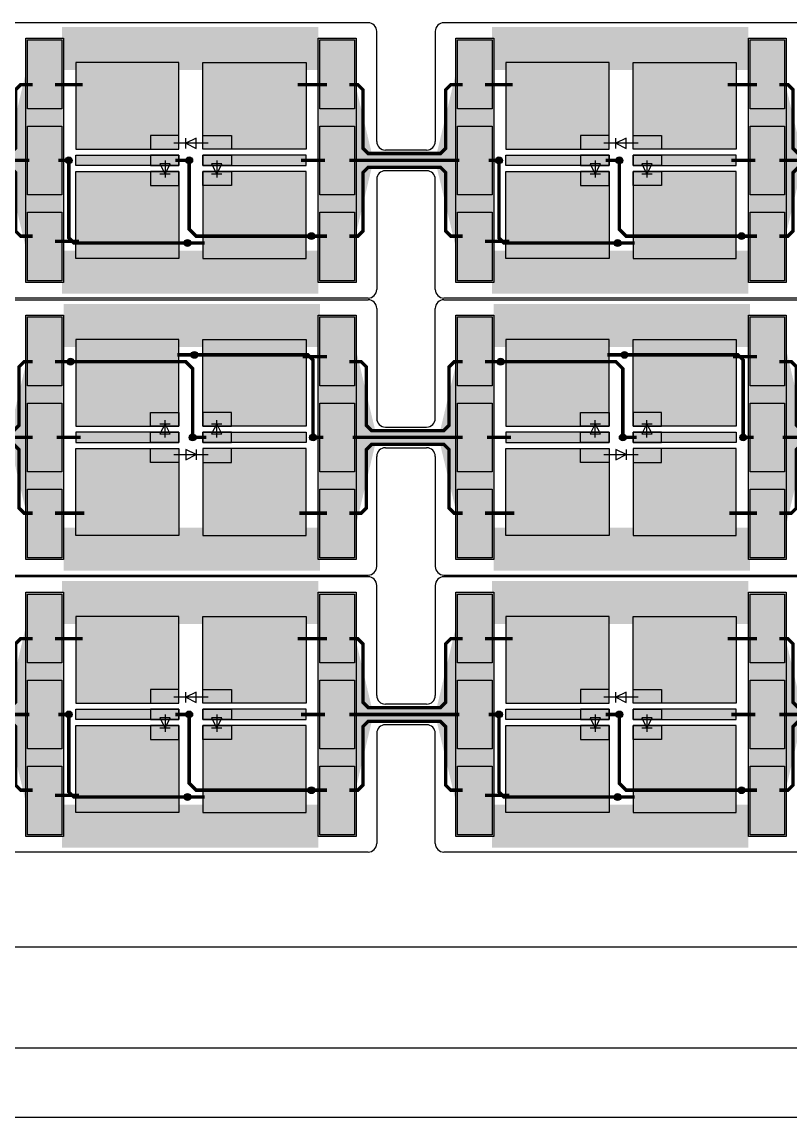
# Model space of a CAD drawing. Extents: x 1822 to 2392, y 725 to 1125.
# Drawn here: x 2167.9 to 2212.5, y 725.2 to 788.9 of the extents above; entities that cross this region are included whole.
import ezdxf

# ---------------------------------------------------------------- set-up
doc = ezdxf.new("R2010")
doc.units = 0
doc.header["$LTSCALE"] = 0.2
doc.layers.get('0').update_dxf_attribs({"linetype": 'CONTINUOUS'})
for name, color, linetype in [('BS', 1, 'CONTINUOUS'), ('Durchsteiger', 3, 'CONTINUOUS'), ('LED', 7, 'CONTINUOUS'), ('LS', 5, 'CONTINUOUS'), ('Rand', 6, 'CONTINUOUS')]:
    doc.layers.add(name, color=color, linetype=linetype)

# ---------------------------------------------------------------- blocks, each defined once
blk = doc.blocks.new('A2Q')
blk.add_line((570, 4), (4, 4))
blk.add_lwpolyline([(0, 0), (570, 0), (570, 400), (0, 400)], close=True)

msp = doc.modelspace()

# ---------------------------------------------------------------- hatches: boundary and pattern name
at = {"layer": 'BS'}
h = msp.add_hatch(color=256, dxfattribs=at)
h.paths.add_polyline_path([(2168.2, 773.8), (2170.2, 773.8), (2170.2, 777.8), (2168.2, 777.8)])
h.paths.add_polyline_path([(2168.2, 778.8), (2170.2, 778.8), (2170.2, 782.8), (2168.2, 782.8)])
h.paths.add_polyline_path([(2168.2, 783.8), (2170.2, 783.8), (2170.2, 787.8), (2168.2, 787.8)])
h = msp.add_hatch(color=256, dxfattribs=at)
h.paths.add_polyline_path([(2185.2, 773.8), (2187.2, 773.8), (2187.2, 777.8), (2185.2, 777.8)])
h.paths.add_polyline_path([(2185.2, 778.8), (2187.2, 778.8), (2187.2, 782.8), (2185.2, 782.8)])
h.paths.add_polyline_path([(2185.2, 783.8), (2187.2, 783.8), (2187.2, 787.8), (2185.2, 787.8)])
h = msp.add_hatch(color=256, dxfattribs=at)
h.paths.add_polyline_path([(2193.2, 773.8), (2195.2, 773.8), (2195.2, 777.8), (2193.2, 777.8)])
h.paths.add_polyline_path([(2193.2, 778.8), (2195.2, 778.8), (2195.2, 782.8), (2193.2, 782.8)])
h.paths.add_polyline_path([(2193.2, 783.8), (2195.2, 783.8), (2195.2, 787.8), (2193.2, 787.8)])
h = msp.add_hatch(color=256, dxfattribs=at)
h.paths.add_polyline_path([(2210.2, 773.8), (2212.2, 773.8), (2212.2, 777.8), (2210.2, 777.8)])
h.paths.add_polyline_path([(2210.2, 778.8), (2212.2, 778.8), (2212.2, 782.8), (2210.2, 782.8)])
h.paths.add_polyline_path([(2210.2, 783.8), (2212.2, 783.8), (2212.2, 787.8), (2210.2, 787.8)])
h = msp.add_hatch(color=256, dxfattribs=at)
h.paths.add_polyline_path([(2184.4, 775.1), (2184.4, 780.15), (2180.05, 780.15), (2180.05, 779.35), (2178.4, 779.35), (2178.4, 775.1)])
h.paths.add_polyline_path([(2184.4, 780.5), (2184.4, 781.1), (2180.05, 781.1), (2180.05, 780.5)])
h.paths.add_polyline_path([(2184.4, 781.45), (2184.4, 786.5), (2178.4, 786.5), (2178.4, 782.25), (2180.05, 782.25), (2180.05, 781.45)])
h.paths.add_polyline_path([(2175.35, 781.45), (2175.35, 782.25), (2177, 782.25), (2177, 786.5), (2171, 786.5), (2171, 781.45)])
h.paths.add_polyline_path([(2175.35, 780.5), (2175.35, 781.1), (2171, 781.1), (2171, 780.5)])
h.paths.add_polyline_path([(2177, 775.1), (2177, 779.35), (2175.35, 779.35), (2175.35, 780.15), (2171, 780.15), (2171, 775.1)])
h.paths.add_polyline_path([(2177, 779.35), (2177, 780.15), (2176.275, 780.15), (2176.2, 780), (2176.125, 780.15), (2175.35, 780.15), (2175.35, 779.35)], flags=17)
h.paths.add_polyline_path([(2177, 780.5), (2177, 781.1), (2175.35, 781.1), (2175.35, 780.5), (2175.95, 780.5), (2175.9, 780.6), (2176.5, 780.6), (2176.45, 780.5)])
h.paths.add_polyline_path([(2177, 781.45), (2177, 782.25), (2175.35, 782.25), (2175.35, 781.45)], flags=17)
h.paths.add_polyline_path([(2180.05, 781.45), (2180.05, 782.25), (2178.4, 782.25), (2178.4, 781.45)], flags=16)
h.paths.add_polyline_path([(2180.05, 780.5), (2180.05, 781.1), (2178.4, 781.1), (2178.4, 780.5), (2178.95, 780.5), (2178.9, 780.6), (2179.5, 780.6), (2179.45, 780.5)])
h.paths.add_polyline_path([(2180.05, 779.35), (2180.05, 780.15), (2179.275, 780.15), (2179.2, 780), (2179.125, 780.15), (2178.4, 780.15), (2178.4, 779.35)], flags=17)
h = msp.add_hatch(color=256, dxfattribs=at)
h.paths.add_polyline_path([(2209.4, 775.1), (2209.4, 780.15), (2205.05, 780.15), (2205.05, 779.35), (2203.4, 779.35), (2203.4, 775.1)])
h.paths.add_polyline_path([(2209.4, 780.5), (2209.4, 781.1), (2205.05, 781.1), (2205.05, 780.5)])
h.paths.add_polyline_path([(2209.4, 781.45), (2209.4, 786.5), (2203.4, 786.5), (2203.4, 782.25), (2205.05, 782.25), (2205.05, 781.45)])
h.paths.add_polyline_path([(2200.35, 781.45), (2200.35, 782.25), (2202, 782.25), (2202, 786.5), (2196, 786.5), (2196, 781.45)])
h.paths.add_polyline_path([(2200.35, 780.5), (2200.35, 781.1), (2196, 781.1), (2196, 780.5)])
h.paths.add_polyline_path([(2202, 775.1), (2202, 779.35), (2200.35, 779.35), (2200.35, 780.15), (2196, 780.15), (2196, 775.1)])
h.paths.add_polyline_path([(2202, 779.35), (2202, 780.15), (2201.275, 780.15), (2201.2, 780), (2201.125, 780.15), (2200.35, 780.15), (2200.35, 779.35)], flags=17)
h.paths.add_polyline_path([(2202, 780.5), (2202, 781.1), (2200.35, 781.1), (2200.35, 780.5), (2200.95, 780.5), (2200.9, 780.6), (2201.5, 780.6), (2201.45, 780.5)])
h.paths.add_polyline_path([(2202, 781.45), (2202, 782.25), (2200.35, 782.25), (2200.35, 781.45)], flags=17)
h.paths.add_polyline_path([(2205.05, 781.45), (2205.05, 782.25), (2203.4, 782.25), (2203.4, 781.45)], flags=16)
h.paths.add_polyline_path([(2205.05, 780.5), (2205.05, 781.1), (2203.4, 781.1), (2203.4, 780.5), (2203.95, 780.5), (2203.9, 780.6), (2204.5, 780.6), (2204.45, 780.5)])
h.paths.add_polyline_path([(2205.05, 779.35), (2205.05, 780.15), (2204.275, 780.15), (2204.2, 780), (2204.125, 780.15), (2203.4, 780.15), (2203.4, 779.35)], flags=17)
h = msp.add_hatch(color=256, dxfattribs=at)
h.paths.add_polyline_path([(2170.2, 771.7), (2168.2, 771.7), (2168.2, 767.7), (2170.2, 767.7)])
h.paths.add_polyline_path([(2170.2, 766.7), (2168.2, 766.7), (2168.2, 762.7), (2170.2, 762.7)])
h.paths.add_polyline_path([(2170.2, 761.7), (2168.2, 761.7), (2168.2, 757.7), (2170.2, 757.7)])
h = msp.add_hatch(color=256, dxfattribs=at)
h.paths.add_polyline_path([(2187.2, 771.7), (2185.2, 771.7), (2185.2, 767.7), (2187.2, 767.7)])
h.paths.add_polyline_path([(2187.2, 766.7), (2185.2, 766.7), (2185.2, 762.7), (2187.2, 762.7)])
h.paths.add_polyline_path([(2187.2, 761.7), (2185.2, 761.7), (2185.2, 757.7), (2187.2, 757.7)])
h = msp.add_hatch(color=256, dxfattribs=at)
h.paths.add_polyline_path([(2195.2, 771.7), (2193.2, 771.7), (2193.2, 767.7), (2195.2, 767.7)])
h.paths.add_polyline_path([(2195.2, 766.7), (2193.2, 766.7), (2193.2, 762.7), (2195.2, 762.7)])
h.paths.add_polyline_path([(2195.2, 761.7), (2193.2, 761.7), (2193.2, 757.7), (2195.2, 757.7)])
h = msp.add_hatch(color=256, dxfattribs=at)
h.paths.add_polyline_path([(2212.2, 771.7), (2210.2, 771.7), (2210.2, 767.7), (2212.2, 767.7)])
h.paths.add_polyline_path([(2212.2, 766.7), (2210.2, 766.7), (2210.2, 762.7), (2212.2, 762.7)])
h.paths.add_polyline_path([(2212.2, 761.7), (2210.2, 761.7), (2210.2, 757.7), (2212.2, 757.7)])
h = msp.add_hatch(color=256, dxfattribs=at)
h.paths.add_polyline_path([(2171, 770.4), (2171, 765.35), (2175.35, 765.35), (2175.35, 766.15), (2177, 766.15), (2177, 770.4)])
h.paths.add_polyline_path([(2171, 765), (2171, 764.4), (2175.35, 764.4), (2175.35, 765)])
h.paths.add_polyline_path([(2171, 764.05), (2171, 759), (2177, 759), (2177, 763.25), (2175.35, 763.25), (2175.35, 764.05)])
h.paths.add_polyline_path([(2180.05, 764.05), (2180.05, 763.25), (2178.4, 763.25), (2178.4, 759), (2184.4, 759), (2184.4, 764.05)])
h.paths.add_polyline_path([(2180.05, 765), (2180.05, 764.4), (2184.4, 764.4), (2184.4, 765)])
h.paths.add_polyline_path([(2178.4, 770.4), (2178.4, 766.15), (2180.05, 766.15), (2180.05, 765.35), (2184.4, 765.35), (2184.4, 770.4)])
h.paths.add_polyline_path([(2178.4, 766.15), (2178.4, 765.35), (2179.125, 765.35), (2179.2, 765.5), (2179.275, 765.35), (2180.05, 765.35), (2180.05, 766.15)], flags=17)
h.paths.add_polyline_path([(2178.4, 765), (2178.4, 764.4), (2180.05, 764.4), (2180.05, 765), (2179.45, 765), (2179.5, 764.9), (2178.9, 764.9), (2178.95, 765)])
h.paths.add_polyline_path([(2178.4, 764.05), (2178.4, 763.25), (2180.05, 763.25), (2180.05, 764.05)], flags=17)
h.paths.add_polyline_path([(2175.35, 764.05), (2175.35, 763.25), (2177, 763.25), (2177, 764.05)], flags=16)
h.paths.add_polyline_path([(2175.35, 765), (2175.35, 764.4), (2177, 764.4), (2177, 765), (2176.45, 765), (2176.5, 764.9), (2175.9, 764.9), (2175.95, 765)])
h.paths.add_polyline_path([(2175.35, 766.15), (2175.35, 765.35), (2176.125, 765.35), (2176.2, 765.5), (2176.275, 765.35), (2177, 765.35), (2177, 766.15)], flags=17)
h = msp.add_hatch(color=256, dxfattribs=at)
h.paths.add_polyline_path([(2196, 770.4), (2196, 765.35), (2200.35, 765.35), (2200.35, 766.15), (2202, 766.15), (2202, 770.4)])
h.paths.add_polyline_path([(2196, 765), (2196, 764.4), (2200.35, 764.4), (2200.35, 765)])
h.paths.add_polyline_path([(2196, 764.05), (2196, 759), (2202, 759), (2202, 763.25), (2200.35, 763.25), (2200.35, 764.05)])
h.paths.add_polyline_path([(2205.05, 764.05), (2205.05, 763.25), (2203.4, 763.25), (2203.4, 759), (2209.4, 759), (2209.4, 764.05)])
h.paths.add_polyline_path([(2205.05, 765), (2205.05, 764.4), (2209.4, 764.4), (2209.4, 765)])
h.paths.add_polyline_path([(2203.4, 770.4), (2203.4, 766.15), (2205.05, 766.15), (2205.05, 765.35), (2209.4, 765.35), (2209.4, 770.4)])
h.paths.add_polyline_path([(2203.4, 766.15), (2203.4, 765.35), (2204.125, 765.35), (2204.2, 765.5), (2204.275, 765.35), (2205.05, 765.35), (2205.05, 766.15)], flags=17)
h.paths.add_polyline_path([(2203.4, 765), (2203.4, 764.4), (2205.05, 764.4), (2205.05, 765), (2204.45, 765), (2204.5, 764.9), (2203.9, 764.9), (2203.95, 765)])
h.paths.add_polyline_path([(2203.4, 764.05), (2203.4, 763.25), (2205.05, 763.25), (2205.05, 764.05)], flags=17)
h.paths.add_polyline_path([(2200.35, 764.05), (2200.35, 763.25), (2202, 763.25), (2202, 764.05)], flags=16)
h.paths.add_polyline_path([(2200.35, 765), (2200.35, 764.4), (2202, 764.4), (2202, 765), (2201.45, 765), (2201.5, 764.9), (2200.9, 764.9), (2200.95, 765)])
h.paths.add_polyline_path([(2200.35, 766.15), (2200.35, 765.35), (2201.125, 765.35), (2201.2, 765.5), (2201.275, 765.35), (2202, 765.35), (2202, 766.15)], flags=17)
h = msp.add_hatch(color=256, dxfattribs=at)
h.paths.add_polyline_path([(2168.2, 741.6), (2170.2, 741.6), (2170.2, 745.6), (2168.2, 745.6)])
h.paths.add_polyline_path([(2168.2, 746.6), (2170.2, 746.6), (2170.2, 750.6), (2168.2, 750.6)])
h.paths.add_polyline_path([(2168.2, 751.6), (2170.2, 751.6), (2170.2, 755.6), (2168.2, 755.6)])
h = msp.add_hatch(color=256, dxfattribs=at)
h.paths.add_polyline_path([(2185.2, 741.6), (2187.2, 741.6), (2187.2, 745.6), (2185.2, 745.6)])
h.paths.add_polyline_path([(2185.2, 746.6), (2187.2, 746.6), (2187.2, 750.6), (2185.2, 750.6)])
h.paths.add_polyline_path([(2185.2, 751.6), (2187.2, 751.6), (2187.2, 755.6), (2185.2, 755.6)])
h = msp.add_hatch(color=256, dxfattribs=at)
h.paths.add_polyline_path([(2193.2, 741.6), (2195.2, 741.6), (2195.2, 745.6), (2193.2, 745.6)])
h.paths.add_polyline_path([(2193.2, 746.6), (2195.2, 746.6), (2195.2, 750.6), (2193.2, 750.6)])
h.paths.add_polyline_path([(2193.2, 751.6), (2195.2, 751.6), (2195.2, 755.6), (2193.2, 755.6)])
h = msp.add_hatch(color=256, dxfattribs=at)
h.paths.add_polyline_path([(2210.2, 741.6), (2212.2, 741.6), (2212.2, 745.6), (2210.2, 745.6)])
h.paths.add_polyline_path([(2210.2, 746.6), (2212.2, 746.6), (2212.2, 750.6), (2210.2, 750.6)])
h.paths.add_polyline_path([(2210.2, 751.6), (2212.2, 751.6), (2212.2, 755.6), (2210.2, 755.6)])
h = msp.add_hatch(color=256, dxfattribs=at)
h.paths.add_polyline_path([(2184.4, 742.9), (2184.4, 747.95), (2180.05, 747.95), (2180.05, 747.15), (2178.4, 747.15), (2178.4, 742.9)])
h.paths.add_polyline_path([(2184.4, 748.3), (2184.4, 748.9), (2180.05, 748.9), (2180.05, 748.3)])
h.paths.add_polyline_path([(2184.4, 749.25), (2184.4, 754.3), (2178.4, 754.3), (2178.4, 750.05), (2180.05, 750.05), (2180.05, 749.25)])
h.paths.add_polyline_path([(2175.35, 749.25), (2175.35, 750.05), (2177, 750.05), (2177, 754.3), (2171, 754.3), (2171, 749.25)])
h.paths.add_polyline_path([(2175.35, 748.3), (2175.35, 748.9), (2171, 748.9), (2171, 748.3)])
h.paths.add_polyline_path([(2177, 742.9), (2177, 747.15), (2175.35, 747.15), (2175.35, 747.95), (2171, 747.95), (2171, 742.9)])
h.paths.add_polyline_path([(2177, 747.15), (2177, 747.95), (2176.275, 747.95), (2176.2, 747.8), (2176.125, 747.95), (2175.35, 747.95), (2175.35, 747.15)], flags=17)
h.paths.add_polyline_path([(2177, 748.3), (2177, 748.9), (2175.35, 748.9), (2175.35, 748.3), (2175.95, 748.3), (2175.9, 748.4), (2176.5, 748.4), (2176.45, 748.3)])
h.paths.add_polyline_path([(2177, 749.25), (2177, 750.05), (2175.35, 750.05), (2175.35, 749.25)], flags=17)
h.paths.add_polyline_path([(2180.05, 749.25), (2180.05, 750.05), (2178.4, 750.05), (2178.4, 749.25)], flags=16)
h.paths.add_polyline_path([(2180.05, 748.3), (2180.05, 748.9), (2178.4, 748.9), (2178.4, 748.3), (2178.95, 748.3), (2178.9, 748.4), (2179.5, 748.4), (2179.45, 748.3)])
h.paths.add_polyline_path([(2180.05, 747.15), (2180.05, 747.95), (2179.275, 747.95), (2179.2, 747.8), (2179.125, 747.95), (2178.4, 747.95), (2178.4, 747.15)], flags=17)
h = msp.add_hatch(color=256, dxfattribs=at)
h.paths.add_polyline_path([(2209.4, 742.9), (2209.4, 747.95), (2205.05, 747.95), (2205.05, 747.15), (2203.4, 747.15), (2203.4, 742.9)])
h.paths.add_polyline_path([(2209.4, 748.3), (2209.4, 748.9), (2205.05, 748.9), (2205.05, 748.3)])
h.paths.add_polyline_path([(2209.4, 749.25), (2209.4, 754.3), (2203.4, 754.3), (2203.4, 750.05), (2205.05, 750.05), (2205.05, 749.25)])
h.paths.add_polyline_path([(2200.35, 749.25), (2200.35, 750.05), (2202, 750.05), (2202, 754.3), (2196, 754.3), (2196, 749.25)])
h.paths.add_polyline_path([(2200.35, 748.3), (2200.35, 748.9), (2196, 748.9), (2196, 748.3)])
h.paths.add_polyline_path([(2202, 742.9), (2202, 747.15), (2200.35, 747.15), (2200.35, 747.95), (2196, 747.95), (2196, 742.9)])
h.paths.add_polyline_path([(2202, 747.15), (2202, 747.95), (2201.275, 747.95), (2201.2, 747.8), (2201.125, 747.95), (2200.35, 747.95), (2200.35, 747.15)], flags=17)
h.paths.add_polyline_path([(2202, 748.3), (2202, 748.9), (2200.35, 748.9), (2200.35, 748.3), (2200.95, 748.3), (2200.9, 748.4), (2201.5, 748.4), (2201.45, 748.3)])
h.paths.add_polyline_path([(2202, 749.25), (2202, 750.05), (2200.35, 750.05), (2200.35, 749.25)], flags=17)
h.paths.add_polyline_path([(2205.05, 749.25), (2205.05, 750.05), (2203.4, 750.05), (2203.4, 749.25)], flags=16)
h.paths.add_polyline_path([(2205.05, 748.3), (2205.05, 748.9), (2203.4, 748.9), (2203.4, 748.3), (2203.95, 748.3), (2203.9, 748.4), (2204.5, 748.4), (2204.45, 748.3)])
h.paths.add_polyline_path([(2205.05, 747.15), (2205.05, 747.95), (2204.275, 747.95), (2204.2, 747.8), (2204.125, 747.95), (2203.4, 747.95), (2203.4, 747.15)], flags=17)
at = {"layer": 'Durchsteiger'}
for points in [[(2170.6, 780.6, 1), (2170.6, 781, 1)], [(2177.6, 780.6, 1), (2177.6, 781, 1)], [(2195.6, 780.6, 1), (2195.6, 781, 1)], [(2202.6, 780.6, 1), (2202.6, 781, 1)], [(2184.7, 776.2, 1), (2184.7, 776.6, 1)], [(2209.7, 776.2, 1), (2209.7, 776.6, 1)], [(2177.5, 775.8, 1), (2177.5, 776.2, 1)], [(2202.5, 775.8, 1), (2202.5, 776.2, 1)], [(2177.9, 769.7, 1), (2177.9, 769.3, 1)], [(2202.9, 769.7, 1), (2202.9, 769.3, 1)], [(2170.7, 769.3, 1), (2170.7, 768.9, 1)], [(2195.7, 769.3, 1), (2195.7, 768.9, 1)], [(2177.8, 764.9, 1), (2177.8, 764.5, 1)], [(2184.8, 764.9, 1), (2184.8, 764.5, 1)], [(2202.8, 764.9, 1), (2202.8, 764.5, 1)], [(2209.8, 764.9, 1), (2209.8, 764.5, 1)], [(2170.6, 748.4, 1), (2170.6, 748.8, 1)], [(2177.6, 748.4, 1), (2177.6, 748.8, 1)], [(2195.6, 748.4, 1), (2195.6, 748.8, 1)], [(2202.6, 748.4, 1), (2202.6, 748.8, 1)], [(2184.7, 744, 1), (2184.7, 744.4, 1)], [(2209.7, 744, 1), (2209.7, 744.4, 1)], [(2177.5, 743.6, 1), (2177.5, 744, 1)], [(2202.5, 743.6, 1), (2202.5, 744, 1)]]:
    msp.add_hatch(color=256, dxfattribs=at).paths.add_polyline_path(points)
at = {"layer": 'LS'}
for points in [[(2170.3, 787.9), (2168.1, 787.9), (2168.1, 773.7), (2170.3, 773.7)], [(2187.3, 787.9), (2185.1, 787.9), (2185.1, 773.7), (2187.3, 773.7)], [(2195.3, 787.9), (2193.1, 787.9), (2193.1, 773.7), (2195.3, 773.7)], [(2212.3, 787.9), (2210.1, 787.9), (2210.1, 773.7), (2212.3, 773.7)], [(2170.3, 771.8), (2168.1, 771.8), (2168.1, 757.6), (2170.3, 757.6)], [(2187.3, 771.8), (2185.1, 771.8), (2185.1, 757.6), (2187.3, 757.6)], [(2195.3, 771.8), (2193.1, 771.8), (2193.1, 757.6), (2195.3, 757.6)], [(2212.3, 771.8), (2210.1, 771.8), (2210.1, 757.6), (2212.3, 757.6)], [(2170.3, 755.7), (2168.1, 755.7), (2168.1, 741.5), (2170.3, 741.5)], [(2187.3, 755.7), (2185.1, 755.7), (2185.1, 741.5), (2187.3, 741.5)], [(2195.3, 755.7), (2193.1, 755.7), (2193.1, 741.5), (2195.3, 741.5)], [(2212.3, 755.7), (2210.1, 755.7), (2210.1, 741.5), (2212.3, 741.5)]]:
    msp.add_hatch(color=256, dxfattribs=at).paths.add_polyline_path(points)

# ---------------------------------------------------------------- linework, layer by layer
at = {"layer": 'BS'}
for p, q in [((2177.8, 780.8), (2177.6, 780.8)), ((2177.7, 780.9), (2177.7, 780.7)), ((2202.8, 780.8), (2202.6, 780.8)), ((2202.7, 780.9), (2202.7, 780.7)), ((2177.6, 764.7), (2177.8, 764.7)), ((2177.7, 764.6), (2177.7, 764.8)), ((2202.6, 764.7), (2202.8, 764.7)), ((2202.7, 764.6), (2202.7, 764.8)), ((2177.8, 748.6), (2177.6, 748.6)), ((2177.7, 748.7), (2177.7, 748.5)), ((2202.8, 748.6), (2202.6, 748.6)), ((2202.7, 748.7), (2202.7, 748.5))]:
    msp.add_line(p, q, dxfattribs=at)
for points in [[(2170.2, 787.8), (2170.2, 783.8), (2168.2, 783.8), (2168.2, 787.8)], [(2187.2, 787.8), (2187.2, 783.8), (2185.2, 783.8), (2185.2, 787.8)], [(2195.2, 787.8), (2195.2, 783.8), (2193.2, 783.8), (2193.2, 787.8)], [(2212.2, 787.8), (2212.2, 783.8), (2210.2, 783.8), (2210.2, 787.8)], [(2177, 781.45), (2177, 786.5), (2171, 786.5), (2171, 781.45)], [(2178.4, 781.45), (2178.4, 786.5), (2184.4, 786.5), (2184.4, 781.45)], [(2202, 781.45), (2202, 786.5), (2196, 786.5), (2196, 781.45)], [(2203.4, 781.45), (2203.4, 786.5), (2209.4, 786.5), (2209.4, 781.45)], [(2170.2, 782.8), (2170.2, 778.8), (2168.2, 778.8), (2168.2, 782.8)], [(2187.2, 782.8), (2187.2, 778.8), (2185.2, 778.8), (2185.2, 782.8)], [(2195.2, 782.8), (2195.2, 778.8), (2193.2, 778.8), (2193.2, 782.8)], [(2212.2, 782.8), (2212.2, 778.8), (2210.2, 778.8), (2210.2, 782.8)], [(2175.35, 782.25), (2175.35, 781.45), (2177, 781.45), (2177, 782.25)], [(2180.05, 782.25), (2180.05, 781.45), (2178.4, 781.45), (2178.4, 782.25)], [(2200.35, 782.25), (2200.35, 781.45), (2202, 781.45), (2202, 782.25)], [(2205.05, 782.25), (2205.05, 781.45), (2203.4, 781.45), (2203.4, 782.25)], [(2177, 781.1), (2177, 780.5), (2171, 780.5), (2171, 781.1)], [(2175.35, 781.1), (2175.35, 780.5), (2177, 780.5), (2177, 781.1)], [(2180.05, 781.1), (2180.05, 780.5), (2178.4, 780.5), (2178.4, 781.1)], [(2178.4, 781.1), (2178.4, 780.5), (2184.4, 780.5), (2184.4, 781.1)], [(2202, 781.1), (2202, 780.5), (2196, 780.5), (2196, 781.1)], [(2200.35, 781.1), (2200.35, 780.5), (2202, 780.5), (2202, 781.1)], [(2205.05, 781.1), (2205.05, 780.5), (2203.4, 780.5), (2203.4, 781.1)], [(2203.4, 781.1), (2203.4, 780.5), (2209.4, 780.5), (2209.4, 781.1)], [(2177, 780.15), (2177, 775.1), (2171, 775.1), (2171, 780.15)], [(2175.35, 780.15), (2175.35, 779.35), (2177, 779.35), (2177, 780.15)], [(2180.05, 780.15), (2180.05, 779.35), (2178.4, 779.35), (2178.4, 780.15)], [(2178.4, 780.15), (2178.4, 775.1), (2184.4, 775.1), (2184.4, 780.15)], [(2202, 780.15), (2202, 775.1), (2196, 775.1), (2196, 780.15)], [(2200.35, 780.15), (2200.35, 779.35), (2202, 779.35), (2202, 780.15)], [(2205.05, 780.15), (2205.05, 779.35), (2203.4, 779.35), (2203.4, 780.15)], [(2203.4, 780.15), (2203.4, 775.1), (2209.4, 775.1), (2209.4, 780.15)], [(2170.2, 777.8), (2170.2, 773.8), (2168.2, 773.8), (2168.2, 777.8)], [(2187.2, 777.8), (2187.2, 773.8), (2185.2, 773.8), (2185.2, 777.8)], [(2195.2, 777.8), (2195.2, 773.8), (2193.2, 773.8), (2193.2, 777.8)], [(2212.2, 777.8), (2212.2, 773.8), (2210.2, 773.8), (2210.2, 777.8)], [(2168.2, 767.7), (2168.2, 771.7), (2170.2, 771.7), (2170.2, 767.7)], [(2185.2, 767.7), (2185.2, 771.7), (2187.2, 771.7), (2187.2, 767.7)], [(2193.2, 767.7), (2193.2, 771.7), (2195.2, 771.7), (2195.2, 767.7)], [(2210.2, 767.7), (2210.2, 771.7), (2212.2, 771.7), (2212.2, 767.7)], [(2177, 765.35), (2177, 770.4), (2171, 770.4), (2171, 765.35)], [(2178.4, 765.35), (2178.4, 770.4), (2184.4, 770.4), (2184.4, 765.35)], [(2202, 765.35), (2202, 770.4), (2196, 770.4), (2196, 765.35)], [(2203.4, 765.35), (2203.4, 770.4), (2209.4, 770.4), (2209.4, 765.35)], [(2168.2, 762.7), (2168.2, 766.7), (2170.2, 766.7), (2170.2, 762.7)], [(2185.2, 762.7), (2185.2, 766.7), (2187.2, 766.7), (2187.2, 762.7)], [(2193.2, 762.7), (2193.2, 766.7), (2195.2, 766.7), (2195.2, 762.7)], [(2210.2, 762.7), (2210.2, 766.7), (2212.2, 766.7), (2212.2, 762.7)], [(2175.35, 765.35), (2175.35, 766.15), (2177, 766.15), (2177, 765.35)], [(2180.05, 765.35), (2180.05, 766.15), (2178.4, 766.15), (2178.4, 765.35)], [(2200.35, 765.35), (2200.35, 766.15), (2202, 766.15), (2202, 765.35)], [(2205.05, 765.35), (2205.05, 766.15), (2203.4, 766.15), (2203.4, 765.35)], [(2177, 764.4), (2177, 765), (2171, 765), (2171, 764.4)], [(2175.35, 764.4), (2175.35, 765), (2177, 765), (2177, 764.4)], [(2180.05, 764.4), (2180.05, 765), (2178.4, 765), (2178.4, 764.4)], [(2178.4, 764.4), (2178.4, 765), (2184.4, 765), (2184.4, 764.4)], [(2202, 764.4), (2202, 765), (2196, 765), (2196, 764.4)], [(2200.35, 764.4), (2200.35, 765), (2202, 765), (2202, 764.4)], [(2205.05, 764.4), (2205.05, 765), (2203.4, 765), (2203.4, 764.4)], [(2203.4, 764.4), (2203.4, 765), (2209.4, 765), (2209.4, 764.4)], [(2177, 764.05), (2177, 759), (2171, 759), (2171, 764.05)], [(2175.35, 763.25), (2175.35, 764.05), (2177, 764.05), (2177, 763.25)], [(2180.05, 763.25), (2180.05, 764.05), (2178.4, 764.05), (2178.4, 763.25)], [(2178.4, 764.05), (2178.4, 759), (2184.4, 759), (2184.4, 764.05)], [(2202, 764.05), (2202, 759), (2196, 759), (2196, 764.05)], [(2200.35, 763.25), (2200.35, 764.05), (2202, 764.05), (2202, 763.25)], [(2205.05, 763.25), (2205.05, 764.05), (2203.4, 764.05), (2203.4, 763.25)], [(2203.4, 764.05), (2203.4, 759), (2209.4, 759), (2209.4, 764.05)], [(2168.2, 757.7), (2168.2, 761.7), (2170.2, 761.7), (2170.2, 757.7)], [(2185.2, 757.7), (2185.2, 761.7), (2187.2, 761.7), (2187.2, 757.7)], [(2193.2, 757.7), (2193.2, 761.7), (2195.2, 761.7), (2195.2, 757.7)], [(2210.2, 757.7), (2210.2, 761.7), (2212.2, 761.7), (2212.2, 757.7)], [(2170.2, 755.6), (2170.2, 751.6), (2168.2, 751.6), (2168.2, 755.6)], [(2187.2, 755.6), (2187.2, 751.6), (2185.2, 751.6), (2185.2, 755.6)], [(2195.2, 755.6), (2195.2, 751.6), (2193.2, 751.6), (2193.2, 755.6)], [(2212.2, 755.6), (2212.2, 751.6), (2210.2, 751.6), (2210.2, 755.6)], [(2177, 749.25), (2177, 754.3), (2171, 754.3), (2171, 749.25)], [(2178.4, 749.25), (2178.4, 754.3), (2184.4, 754.3), (2184.4, 749.25)], [(2202, 749.25), (2202, 754.3), (2196, 754.3), (2196, 749.25)], [(2203.4, 749.25), (2203.4, 754.3), (2209.4, 754.3), (2209.4, 749.25)], [(2170.2, 750.6), (2170.2, 746.6), (2168.2, 746.6), (2168.2, 750.6)], [(2187.2, 750.6), (2187.2, 746.6), (2185.2, 746.6), (2185.2, 750.6)], [(2195.2, 750.6), (2195.2, 746.6), (2193.2, 746.6), (2193.2, 750.6)], [(2212.2, 750.6), (2212.2, 746.6), (2210.2, 746.6), (2210.2, 750.6)], [(2175.35, 750.05), (2175.35, 749.25), (2177, 749.25), (2177, 750.05)], [(2180.05, 750.05), (2180.05, 749.25), (2178.4, 749.25), (2178.4, 750.05)], [(2200.35, 750.05), (2200.35, 749.25), (2202, 749.25), (2202, 750.05)], [(2205.05, 750.05), (2205.05, 749.25), (2203.4, 749.25), (2203.4, 750.05)], [(2177, 748.9), (2177, 748.3), (2171, 748.3), (2171, 748.9)], [(2175.35, 748.9), (2175.35, 748.3), (2177, 748.3), (2177, 748.9)], [(2180.05, 748.9), (2180.05, 748.3), (2178.4, 748.3), (2178.4, 748.9)], [(2178.4, 748.9), (2178.4, 748.3), (2184.4, 748.3), (2184.4, 748.9)], [(2202, 748.9), (2202, 748.3), (2196, 748.3), (2196, 748.9)], [(2200.35, 748.9), (2200.35, 748.3), (2202, 748.3), (2202, 748.9)], [(2205.05, 748.9), (2205.05, 748.3), (2203.4, 748.3), (2203.4, 748.9)], [(2203.4, 748.9), (2203.4, 748.3), (2209.4, 748.3), (2209.4, 748.9)], [(2177, 747.95), (2177, 742.9), (2171, 742.9), (2171, 747.95)], [(2175.35, 747.95), (2175.35, 747.15), (2177, 747.15), (2177, 747.95)], [(2180.05, 747.95), (2180.05, 747.15), (2178.4, 747.15), (2178.4, 747.95)], [(2178.4, 747.95), (2178.4, 742.9), (2184.4, 742.9), (2184.4, 747.95)], [(2202, 747.95), (2202, 742.9), (2196, 742.9), (2196, 747.95)], [(2200.35, 747.95), (2200.35, 747.15), (2202, 747.15), (2202, 747.95)], [(2205.05, 747.95), (2205.05, 747.15), (2203.4, 747.15), (2203.4, 747.95)], [(2203.4, 747.95), (2203.4, 742.9), (2209.4, 742.9), (2209.4, 747.95)], [(2170.2, 745.6), (2170.2, 741.6), (2168.2, 741.6), (2168.2, 745.6)], [(2187.2, 745.6), (2187.2, 741.6), (2185.2, 741.6), (2185.2, 745.6)], [(2195.2, 745.6), (2195.2, 741.6), (2193.2, 741.6), (2193.2, 745.6)], [(2212.2, 745.6), (2212.2, 741.6), (2210.2, 741.6), (2210.2, 745.6)]]:
    msp.add_lwpolyline(points, close=True, dxfattribs=at)
at = {"layer": 'BS', "const_width": 0.2}
for points in [[(2168.5, 785.2), (2167.8, 785.2), (2167.5, 784.9), (2167.5, 781.5), (2167.2, 781.2), (2165.3, 781.2)], [(2171.4, 785.2), (2169.8, 785.2)], [(2185.6, 785.2), (2183.9, 785.2)], [(2190.3, 781.2), (2188, 781.2), (2187.7, 781.5), (2187.7, 784.9), (2187.4, 785.2), (2186.9, 785.2)], [(2193.5, 785.2), (2192.8, 785.2), (2192.5, 784.9), (2192.5, 781.5), (2192.2, 781.2), (2190.3, 781.2)], [(2196.4, 785.2), (2194.8, 785.2)], [(2210.6, 785.2), (2208.9, 785.2)], [(2215.3, 781.2), (2213, 781.2), (2212.7, 781.5), (2212.7, 784.9), (2212.4, 785.2), (2211.9, 785.2)], [(2168.3, 780.8), (2165.3, 780.8)], [(2168.5, 776.4), (2167.8, 776.4), (2167.5, 776.7), (2167.5, 780.1), (2167.2, 780.4), (2165.3, 780.4)], [(2170.5, 780.8), (2170, 780.8)], [(2177.5, 780.8), (2176.8, 780.8)], [(2185.5, 780.8), (2184.1, 780.8)], [(2190.3, 780.8), (2186.9, 780.8)], [(2190.3, 780.4), (2188, 780.4), (2187.7, 780.1), (2187.7, 776.7), (2187.4, 776.4), (2186.9, 776.4)], [(2193.3, 780.8), (2190.3, 780.8)], [(2193.5, 776.4), (2192.8, 776.4), (2192.5, 776.7), (2192.5, 780.1), (2192.2, 780.4), (2190.3, 780.4)], [(2195.5, 780.8), (2195, 780.8)], [(2202.5, 780.8), (2201.8, 780.8)], [(2210.5, 780.8), (2209.1, 780.8)], [(2215.3, 780.8), (2211.9, 780.8)], [(2215.3, 780.4), (2213, 780.4), (2212.7, 780.1), (2212.7, 776.7), (2212.4, 776.4), (2211.9, 776.4)], [(2171.2, 776.1), (2169.8, 776.1)], [(2178.5, 776), (2177.6, 776)], [(2184.8, 776.4), (2185.6, 776.4)], [(2196.2, 776.1), (2194.8, 776.1)], [(2203.5, 776), (2202.6, 776)], [(2209.8, 776.4), (2210.6, 776.4)], [(2176.9, 769.5), (2177.8, 769.5)], [(2201.9, 769.5), (2202.8, 769.5)], [(2165.1, 765.1), (2167.4, 765.1), (2167.7, 765.4), (2167.7, 768.8), (2168, 769.1), (2168.5, 769.1)], [(2170.6, 769.1), (2169.8, 769.1)], [(2184.2, 769.4), (2185.6, 769.4)], [(2186.9, 769.1), (2187.6, 769.1), (2187.9, 768.8), (2187.9, 765.4), (2188.2, 765.1), (2190.1, 765.1)], [(2190.1, 765.1), (2192.4, 765.1), (2192.7, 765.4), (2192.7, 768.8), (2193, 769.1), (2193.5, 769.1)], [(2195.6, 769.1), (2194.8, 769.1)], [(2209.2, 769.4), (2210.6, 769.4)], [(2211.9, 769.1), (2212.6, 769.1), (2212.9, 768.8), (2212.9, 765.4), (2213.2, 765.1), (2215.1, 765.1)], [(2165.1, 764.7), (2168.5, 764.7)], [(2169.9, 764.7), (2171.3, 764.7)], [(2177.9, 764.7), (2178.6, 764.7)], [(2184.9, 764.7), (2185.4, 764.7)], [(2187.1, 764.7), (2190.1, 764.7)], [(2190.1, 764.7), (2193.5, 764.7)], [(2194.9, 764.7), (2196.3, 764.7)], [(2202.9, 764.7), (2203.6, 764.7)], [(2209.9, 764.7), (2210.4, 764.7)], [(2212.1, 764.7), (2215.1, 764.7)], [(2165.1, 764.3), (2167.4, 764.3), (2167.7, 764), (2167.7, 760.6), (2168, 760.3), (2168.5, 760.3)], [(2186.9, 760.3), (2187.6, 760.3), (2187.9, 760.6), (2187.9, 764), (2188.2, 764.3), (2190.1, 764.3)], [(2190.1, 764.3), (2192.4, 764.3), (2192.7, 764), (2192.7, 760.6), (2193, 760.3), (2193.5, 760.3)], [(2211.9, 760.3), (2212.6, 760.3), (2212.9, 760.6), (2212.9, 764), (2213.2, 764.3), (2215.1, 764.3)], [(2169.8, 760.3), (2171.5, 760.3)], [(2184, 760.3), (2185.6, 760.3)], [(2194.8, 760.3), (2196.5, 760.3)], [(2209, 760.3), (2210.6, 760.3)], [(2168.5, 753), (2167.8, 753), (2167.5, 752.7), (2167.5, 749.3), (2167.2, 749), (2165.3, 749)], [(2171.4, 753), (2169.8, 753)], [(2185.6, 753), (2183.9, 753)], [(2190.3, 749), (2188, 749), (2187.7, 749.3), (2187.7, 752.7), (2187.4, 753), (2186.9, 753)], [(2193.5, 753), (2192.8, 753), (2192.5, 752.7), (2192.5, 749.3), (2192.2, 749), (2190.3, 749)], [(2196.4, 753), (2194.8, 753)], [(2210.6, 753), (2208.9, 753)], [(2215.3, 749), (2213, 749), (2212.7, 749.3), (2212.7, 752.7), (2212.4, 753), (2211.9, 753)], [(2168.3, 748.6), (2165.3, 748.6)], [(2170.5, 748.6), (2170, 748.6)], [(2177.5, 748.6), (2176.8, 748.6)], [(2185.5, 748.6), (2184.1, 748.6)], [(2190.3, 748.6), (2186.9, 748.6)], [(2193.3, 748.6), (2190.3, 748.6)], [(2195.5, 748.6), (2195, 748.6)], [(2202.5, 748.6), (2201.8, 748.6)], [(2210.5, 748.6), (2209.1, 748.6)], [(2215.3, 748.6), (2211.9, 748.6)], [(2168.5, 744.2), (2167.8, 744.2), (2167.5, 744.5), (2167.5, 747.9), (2167.2, 748.2), (2165.3, 748.2)], [(2190.3, 748.2), (2188, 748.2), (2187.7, 747.9), (2187.7, 744.5), (2187.4, 744.2), (2186.9, 744.2)], [(2193.5, 744.2), (2192.8, 744.2), (2192.5, 744.5), (2192.5, 747.9), (2192.2, 748.2), (2190.3, 748.2)], [(2215.3, 748.2), (2213, 748.2), (2212.7, 747.9), (2212.7, 744.5), (2212.4, 744.2), (2211.9, 744.2)], [(2184.8, 744.2), (2185.6, 744.2)], [(2209.8, 744.2), (2210.6, 744.2)], [(2171.2, 743.9), (2169.8, 743.9)], [(2178.5, 743.8), (2177.6, 743.8)], [(2196.2, 743.9), (2194.8, 743.9)], [(2203.5, 743.8), (2202.6, 743.8)]]:
    msp.add_lwpolyline(points, dxfattribs=at)
at = {"layer": 'Durchsteiger'}
for centre in [(2170.6, 780.8), (2177.6, 780.8), (2195.6, 780.8), (2202.6, 780.8), (2184.7, 776.4), (2209.7, 776.4), (2177.5, 776), (2202.5, 776), (2177.9, 769.5), (2202.9, 769.5), (2170.7, 769.1), (2195.7, 769.1), (2177.8, 764.7), (2184.8, 764.7), (2202.8, 764.7), (2209.8, 764.7), (2170.6, 748.6), (2177.6, 748.6), (2195.6, 748.6), (2202.6, 748.6), (2184.7, 744.2), (2209.7, 744.2), (2177.5, 743.8), (2202.5, 743.8)]:
    msp.add_circle(centre, 0.2, dxfattribs=at)
at = {"layer": 'LED'}
for p, q in [((2178.7, 781.8), (2176.7, 781.8)), ((2178, 782.1), (2177.4, 781.8)), ((2177.4, 781.5), (2177.4, 782.1)), ((2177.4, 781.8), (2178, 781.5)), ((2178, 781.5), (2178, 782.1)), ((2203.7, 781.8), (2201.7, 781.8)), ((2203, 782.1), (2202.4, 781.8)), ((2202.4, 781.5), (2202.4, 782.1)), ((2202.4, 781.8), (2203, 781.5)), ((2203, 781.5), (2203, 782.1)), ((2176.5, 780.6), (2175.9, 780.6)), ((2175.9, 780.6), (2176.2, 780)), ((2176.2, 780.8), (2176.2, 779.8)), ((2176.2, 780), (2176.5, 780.6)), ((2179.5, 780.6), (2178.9, 780.6)), ((2178.9, 780.6), (2179.2, 780)), ((2179.2, 780.8), (2179.2, 779.8)), ((2179.2, 780), (2179.5, 780.6)), ((2201.5, 780.6), (2200.9, 780.6)), ((2200.9, 780.6), (2201.2, 780)), ((2201.2, 780.8), (2201.2, 779.8)), ((2201.2, 780), (2201.5, 780.6)), ((2204.5, 780.6), (2203.9, 780.6)), ((2203.9, 780.6), (2204.2, 780)), ((2204.2, 780.8), (2204.2, 779.8)), ((2204.2, 780), (2204.5, 780.6)), ((2176.5, 780), (2175.9, 780)), ((2179.5, 780), (2178.9, 780)), ((2201.5, 780), (2200.9, 780)), ((2204.5, 780), (2203.9, 780)), ((2176.2, 765.5), (2175.9, 764.9)), ((2175.9, 765.5), (2176.5, 765.5)), ((2176.2, 764.7), (2176.2, 765.7)), ((2176.5, 764.9), (2176.2, 765.5)), ((2179.2, 765.5), (2178.9, 764.9)), ((2178.9, 765.5), (2179.5, 765.5)), ((2179.2, 764.7), (2179.2, 765.7)), ((2179.5, 764.9), (2179.2, 765.5)), ((2201.2, 765.5), (2200.9, 764.9)), ((2200.9, 765.5), (2201.5, 765.5)), ((2201.2, 764.7), (2201.2, 765.7)), ((2201.5, 764.9), (2201.2, 765.5)), ((2204.2, 765.5), (2203.9, 764.9)), ((2203.9, 765.5), (2204.5, 765.5)), ((2204.2, 764.7), (2204.2, 765.7)), ((2204.5, 764.9), (2204.2, 765.5)), ((2175.9, 764.9), (2176.5, 764.9)), ((2178.9, 764.9), (2179.5, 764.9)), ((2200.9, 764.9), (2201.5, 764.9)), ((2203.9, 764.9), (2204.5, 764.9)), ((2177.4, 764), (2177.4, 763.4)), ((2178, 763.7), (2177.4, 764)), ((2178, 764), (2178, 763.4)), ((2202.4, 764), (2202.4, 763.4)), ((2203, 763.7), (2202.4, 764)), ((2203, 764), (2203, 763.4)), ((2176.7, 763.7), (2178.7, 763.7)), ((2177.4, 763.4), (2178, 763.7)), ((2201.7, 763.7), (2203.7, 763.7)), ((2202.4, 763.4), (2203, 763.7)), ((2178, 749.9), (2177.4, 749.6)), ((2177.4, 749.3), (2177.4, 749.9)), ((2178, 749.3), (2178, 749.9)), ((2203, 749.9), (2202.4, 749.6)), ((2202.4, 749.3), (2202.4, 749.9)), ((2203, 749.3), (2203, 749.9)), ((2178.7, 749.6), (2176.7, 749.6)), ((2177.4, 749.6), (2178, 749.3)), ((2203.7, 749.6), (2201.7, 749.6)), ((2202.4, 749.6), (2203, 749.3)), ((2176.2, 748.6), (2176.2, 747.6)), ((2179.2, 748.6), (2179.2, 747.6)), ((2201.2, 748.6), (2201.2, 747.6)), ((2204.2, 748.6), (2204.2, 747.6)), ((2176.5, 748.4), (2175.9, 748.4)), ((2175.9, 748.4), (2176.2, 747.8)), ((2176.2, 747.8), (2176.5, 748.4)), ((2179.5, 748.4), (2178.9, 748.4)), ((2178.9, 748.4), (2179.2, 747.8)), ((2179.2, 747.8), (2179.5, 748.4)), ((2201.5, 748.4), (2200.9, 748.4)), ((2200.9, 748.4), (2201.2, 747.8)), ((2201.2, 747.8), (2201.5, 748.4)), ((2204.5, 748.4), (2203.9, 748.4)), ((2203.9, 748.4), (2204.2, 747.8)), ((2204.2, 747.8), (2204.5, 748.4)), ((2176.5, 747.8), (2175.9, 747.8)), ((2179.5, 747.8), (2178.9, 747.8)), ((2201.5, 747.8), (2200.9, 747.8)), ((2204.5, 747.8), (2203.9, 747.8))]:
    msp.add_line(p, q, dxfattribs=at)
at = {"layer": 'LS'}
for points in [[(2163.2, 780.8, 0.9, 11, 0), (2162, 780.8, 15, 15, 0)], [(2167, 780.8, 0.9, 11, 0), (2168.2, 780.8, 15, 15, 0)], [(2188.2, 780.8, 0.9, 11, 0), (2187, 780.8, 15, 15, 0)], [(2192, 780.8, 0.9, 11, 0), (2193.2, 780.8, 15, 15, 0)], [(2213.2, 780.8, 0.9, 11, 0), (2212, 780.8, 15, 15, 0)], [(2217, 780.8, 0.9, 11, 0), (2218.2, 780.8, 15, 15, 0)], [(2163.4, 764.7, 0.9, 11, 0), (2162.2, 764.7, 15, 15, 0)], [(2167.2, 764.7, 0.9, 11, 0), (2168.4, 764.7, 15, 15, 0)], [(2188.4, 764.7, 0.9, 11, 0), (2187.2, 764.7, 15, 15, 0)], [(2192.2, 764.7, 0.9, 11, 0), (2193.4, 764.7, 15, 15, 0)], [(2213.4, 764.7, 0.9, 11, 0), (2212.2, 764.7, 15, 15, 0)], [(2217.2, 764.7, 0.9, 11, 0), (2218.4, 764.7, 15, 15, 0)], [(2163.2, 748.6, 0.9, 11, 0), (2162, 748.6, 15, 15, 0)], [(2167, 748.6, 0.9, 11, 0), (2168.2, 748.6, 15, 15, 0)], [(2188.2, 748.6, 0.9, 11, 0), (2187, 748.6, 15, 15, 0)], [(2192, 748.6, 0.9, 11, 0), (2193.2, 748.6, 15, 15, 0)], [(2213.2, 748.6, 0.9, 11, 0), (2212, 748.6, 15, 15, 0)], [(2217, 748.6, 0.9, 11, 0), (2218.2, 748.6, 15, 15, 0)]]:
    msp.add_lwpolyline(points, format="xyseb", dxfattribs=at)
for points, const_width in [([(2185.1, 787.3), (2170.2, 787.3)], 2.5), ([(2210.1, 787.3), (2195.2, 787.3)], 2.5), ([(2190.3, 780.8), (2188.2, 780.8)], 0.9), ([(2192, 780.8), (2190.3, 780.8)], 0.9), ([(2177.4, 776), (2170.9, 776), (2170.6, 776.3), (2170.6, 780.5), (2170.6, 780.7)], 0.2), ([(2184.6, 776.4), (2182.5, 776.4), (2178, 776.4), (2177.6, 776.8), (2177.6, 780.7)], 0.2), ([(2202.4, 776), (2195.9, 776), (2195.6, 776.3), (2195.6, 780.5), (2195.6, 780.7)], 0.2), ([(2209.6, 776.4), (2207.5, 776.4), (2203, 776.4), (2202.6, 776.8), (2202.6, 780.7)], 0.2), ([(2185.1, 774.3), (2170.2, 774.3)], 2.5), ([(2210.1, 774.3), (2195.2, 774.3)], 2.5), ([(2170.3, 771.2), (2185.2, 771.2)], 2.5), ([(2195.3, 771.2), (2210.2, 771.2)], 2.5), ([(2178, 769.5), (2184.5, 769.5), (2184.8, 769.2), (2184.8, 765), (2184.8, 764.8)], 0.2), ([(2203, 769.5), (2209.5, 769.5), (2209.8, 769.2), (2209.8, 765), (2209.8, 764.8)], 0.2), ([(2170.8, 769.1), (2172.9, 769.1), (2177.4, 769.1), (2177.8, 768.7), (2177.8, 764.8)], 0.2), ([(2195.8, 769.1), (2197.9, 769.1), (2202.4, 769.1), (2202.8, 768.7), (2202.8, 764.8)], 0.2), ([(2188.4, 764.7), (2190.1, 764.7)], 0.9), ([(2190.1, 764.7), (2192.2, 764.7)], 0.9), ([(2170.3, 758.2), (2185.2, 758.2)], 2.5), ([(2195.3, 758.2), (2210.2, 758.2)], 2.5), ([(2185.1, 755.1), (2170.2, 755.1)], 2.5), ([(2210.1, 755.1), (2195.2, 755.1)], 2.5), ([(2177.4, 743.8), (2170.9, 743.8), (2170.6, 744.1), (2170.6, 748.3), (2170.6, 748.5)], 0.2), ([(2184.6, 744.2), (2182.5, 744.2), (2178, 744.2), (2177.6, 744.6), (2177.6, 748.5)], 0.2), ([(2190.3, 748.6), (2188.2, 748.6)], 0.9), ([(2192, 748.6), (2190.3, 748.6)], 0.9), ([(2202.4, 743.8), (2195.9, 743.8), (2195.6, 744.1), (2195.6, 748.3), (2195.6, 748.5)], 0.2), ([(2209.6, 744.2), (2207.5, 744.2), (2203, 744.2), (2202.6, 744.6), (2202.6, 748.5)], 0.2), ([(2185.1, 742.1), (2170.2, 742.1)], 2.5), ([(2210.1, 742.1), (2195.2, 742.1)], 2.5)]:
    msp.add_lwpolyline(points, dxfattribs=dict(at, const_width=const_width))
for points in [[(2170.3, 787.9), (2170.3, 773.7), (2168.1, 773.7), (2168.1, 787.9)], [(2187.3, 787.9), (2187.3, 773.7), (2185.1, 773.7), (2185.1, 787.9)], [(2195.3, 787.9), (2195.3, 773.7), (2193.1, 773.7), (2193.1, 787.9)], [(2212.3, 787.9), (2212.3, 773.7), (2210.1, 773.7), (2210.1, 787.9)], [(2168.1, 757.6), (2168.1, 771.8), (2170.3, 771.8), (2170.3, 757.6)], [(2185.1, 757.6), (2185.1, 771.8), (2187.3, 771.8), (2187.3, 757.6)], [(2193.1, 757.6), (2193.1, 771.8), (2195.3, 771.8), (2195.3, 757.6)], [(2210.1, 757.6), (2210.1, 771.8), (2212.3, 771.8), (2212.3, 757.6)], [(2170.3, 755.7), (2170.3, 741.5), (2168.1, 741.5), (2168.1, 755.7)], [(2187.3, 755.7), (2187.3, 741.5), (2185.1, 741.5), (2185.1, 755.7)], [(2195.3, 755.7), (2195.3, 741.5), (2193.1, 741.5), (2193.1, 755.7)], [(2212.3, 755.7), (2212.3, 741.5), (2210.1, 741.5), (2210.1, 755.7)]]:
    msp.add_lwpolyline(points, close=True, dxfattribs=at)
at = {"layer": 'Rand'}
for p, q in [((2188, 788.8), (2167.4, 788.8)), ((2213, 788.8), (2192.4, 788.8)), ((2188.5, 781.9), (2188.5, 788.3)), ((2191.9, 788.3), (2191.9, 781.9)), ((2190.3, 781.4), (2189, 781.4)), ((2190.3, 781.4), (2189, 781.4)), ((2191.4, 781.4), (2190.3, 781.4)), ((2191.4, 781.4), (2190.3, 781.4)), ((2190.3, 780.2), (2189, 780.2)), ((2190.3, 780.2), (2189, 780.2)), ((2191.4, 780.2), (2190.3, 780.2)), ((2191.4, 780.2), (2190.3, 780.2)), ((2188.5, 779.7), (2188.5, 773.3)), ((2191.9, 773.3), (2191.9, 779.7)), ((2188, 772.8), (2167.4, 772.8)), ((2213, 772.8), (2192.4, 772.8)), ((2167.4, 772.7), (2188, 772.7)), ((2188.5, 772.2), (2188.5, 765.8)), ((2191.9, 765.8), (2191.9, 772.2)), ((2192.4, 772.7), (2213, 772.7)), ((2189, 765.3), (2190.1, 765.3)), ((2189, 765.3), (2190.1, 765.3)), ((2190.1, 765.3), (2191.4, 765.3)), ((2190.1, 765.3), (2191.4, 765.3)), ((2189, 764.1), (2190.1, 764.1)), ((2189, 764.1), (2190.1, 764.1)), ((2190.1, 764.1), (2191.4, 764.1)), ((2190.1, 764.1), (2191.4, 764.1)), ((2188.5, 757.2), (2188.5, 763.6)), ((2191.9, 763.6), (2191.9, 757.2)), ((2167.4, 756.7), (2188, 756.7)), ((2188, 756.6), (2167.4, 756.6)), ((2192.4, 756.7), (2213, 756.7)), ((2213, 756.6), (2192.4, 756.6)), ((2188.5, 749.7), (2188.5, 756.1)), ((2191.9, 756.1), (2191.9, 749.7)), ((2190.3, 749.2), (2189, 749.2)), ((2190.3, 749.2), (2189, 749.2)), ((2191.4, 749.2), (2190.3, 749.2)), ((2191.4, 749.2), (2190.3, 749.2)), ((2190.3, 748), (2189, 748)), ((2190.3, 748), (2189, 748)), ((2191.4, 748), (2190.3, 748)), ((2191.4, 748), (2190.3, 748)), ((2188.5, 747.5), (2188.5, 741.1)), ((2191.9, 741.1), (2191.9, 747.5)), ((2188, 740.6), (2167.4, 740.6)), ((2213, 740.6), (2192.4, 740.6))]:
    msp.add_line(p, q, dxfattribs=at)
msp.add_lwpolyline([(1879, 735.1), (2379, 735.1), (2379, 1035.1), (1879, 1035.1)], close=True, dxfattribs=at)
for centre, start, end in [((2188, 788.3), 0, 90), ((2192.4, 788.3), 90, 180), ((2189, 781.9), 180, 270), ((2191.4, 781.9), 270, 0), ((2189, 779.7), 90, 180), ((2191.4, 779.7), 0, 90), ((2188, 773.3), 270, 0), ((2192.4, 773.3), 180, 270), ((2188, 772.2), 0, 90), ((2192.4, 772.2), 90, 180), ((2189, 765.8), 180, 270), ((2191.4, 765.8), 270, 0), ((2189, 763.6), 90, 180), ((2191.4, 763.6), 0, 90), ((2188, 757.2), 270, 0), ((2192.4, 757.2), 180, 270), ((2188, 756.1), 0, 90), ((2192.4, 756.1), 90, 180), ((2189, 749.7), 180, 270), ((2191.4, 749.7), 270, 0), ((2189, 747.5), 90, 180), ((2191.4, 747.5), 0, 90), ((2188, 741.1), 270, 0), ((2192.4, 741.1), 180, 270)]:
    msp.add_arc(centre, 0.5, start, end, dxfattribs=at)

# ---------------------------------------------------------------- block references
at = {"layer": 'LS'}
msp.add_blockref('A2Q', (1822.2, 725.2), dxfattribs=at)

doc.saveas('drawing.dxf')
